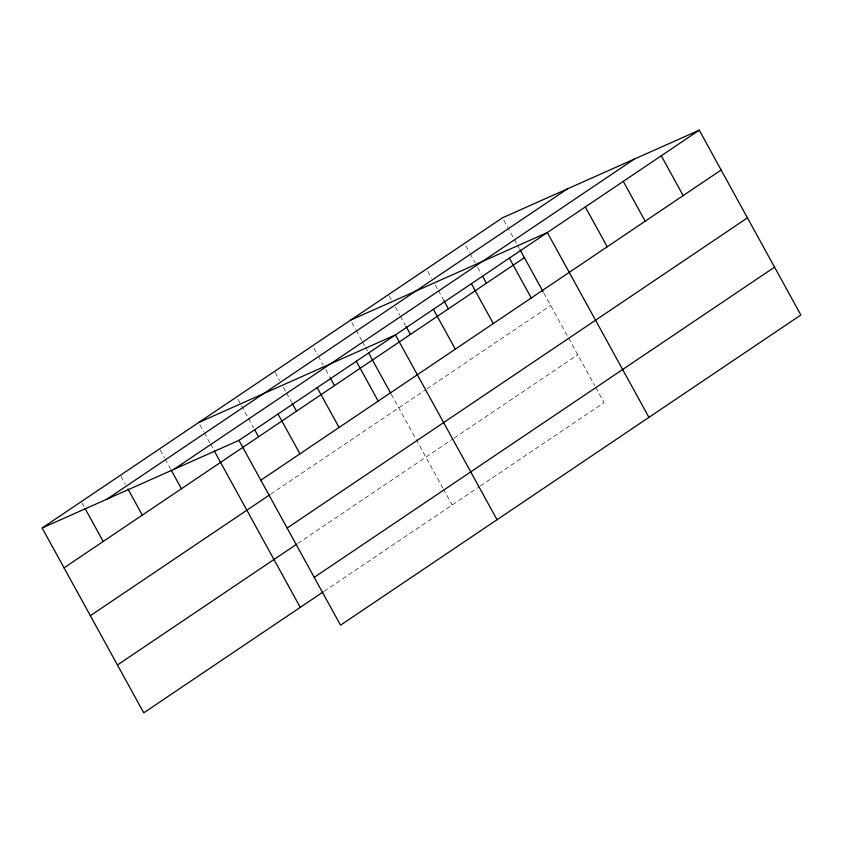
<?xml version="1.0" encoding="UTF-8"?>
<svg xmlns="http://www.w3.org/2000/svg" width="843" height="843" viewBox="0 0 843 843"><rect width="100%" height="100%" fill="white"/><g stroke="black" fill="none" stroke-linecap="round" stroke-linejoin="round"><path stroke-width="0.63" stroke-dasharray="4.21 3.16" d="M270.729 494.135L425.894 389.582M426.979 388.844L550.679 305.493M297.832 543.429L452.997 438.866M454.082 438.139L577.771 354.787M324.134 591.27L479.298 486.717M480.384 485.979L604.073 402.627L595.306 386.684M503.724 220.086L513.735 238.295M514.356 239.433L516.864 243.985M517.486 245.123L519.362 248.537M543.788 292.964L594.684 385.536M465.747 245.671L469.498 252.51M470.131 253.648L475.136 262.753M477.633 267.305L481.395 274.133M427.77 271.267L431.521 278.095M435.283 284.923L437.78 289.476M438.402 290.614L444.04 300.867M389.171 295.724L391.668 300.277M395.42 307.105L399.803 315.071M400.436 316.209L405.441 325.314M351.816 322.447L355.567 329.276M356.199 330.414L361.826 340.667M362.458 341.805L364.956 346.357M365.588 347.495L367.464 350.909M391.257 394.187L442.775 487.907M443.407 489.045L452.175 504.989M313.838 348.043L317.59 354.871M318.222 356.009L323.227 365.114M325.725 369.666L329.487 376.494M275.239 372.49L279.623 380.467M283.374 387.295L285.872 391.847M286.504 392.986L291.509 402.09M237.884 399.224L247.895 417.433M248.527 418.571L253.532 427.686M199.907 424.819L203.669 431.648M204.291 432.786L209.928 443.028M210.55 444.166L213.679 449.856M160.159 450.046L164.543 458.012M165.165 459.15L170.792 469.393M121.034 476.411L125.407 484.377M81.908 502.776L84.405 507.328"/><path stroke-width="1.26" d="M323.048 592.007L143.753 712.83L42.15 528.003L502.47 217.81L699.247 130.17L800.85 314.997L340.53 625.19L238.927 440.373L699.247 130.17M107.082 499.088L567.402 188.885M173.985 469.288L634.305 159.095M64.057 567.845L524.378 257.652M260.824 480.215L721.144 170.012M90.359 615.685L269.644 494.862M287.126 528.055L747.446 217.863M117.451 664.979L296.747 544.156M314.228 577.35L774.548 267.147M350.562 320.171L547.339 232.542L648.941 417.359M198.663 422.543L395.43 334.903L497.043 519.72M42.15 528.003L238.927 440.373M661.27 155.765L683.167 195.608M623.293 181.361L645.19 221.193M585.316 206.946L607.213 246.788M519.994 249.676L543.155 291.826M509.362 258.127L531.269 297.969M482.639 276.409L486.4 283.237M471.385 283.722L493.292 323.564M444.04 300.867L448.423 308.833M433.407 309.318L455.315 349.15M406.063 326.452L410.446 334.418M368.707 353.185L390.625 393.049M356.304 361.268L378.212 401.11M330.108 377.632L334.492 385.609M317.179 387.643L339.076 427.475M292.131 403.228L296.515 411.194M278.053 414.008L299.95 453.85M254.786 429.962L258.538 436.79M214.301 450.994L300.266 607.36M171.424 470.531L181.435 488.75M127.915 488.929L142.309 515.115M85.027 508.466L103.183 541.48"/></g></svg>
